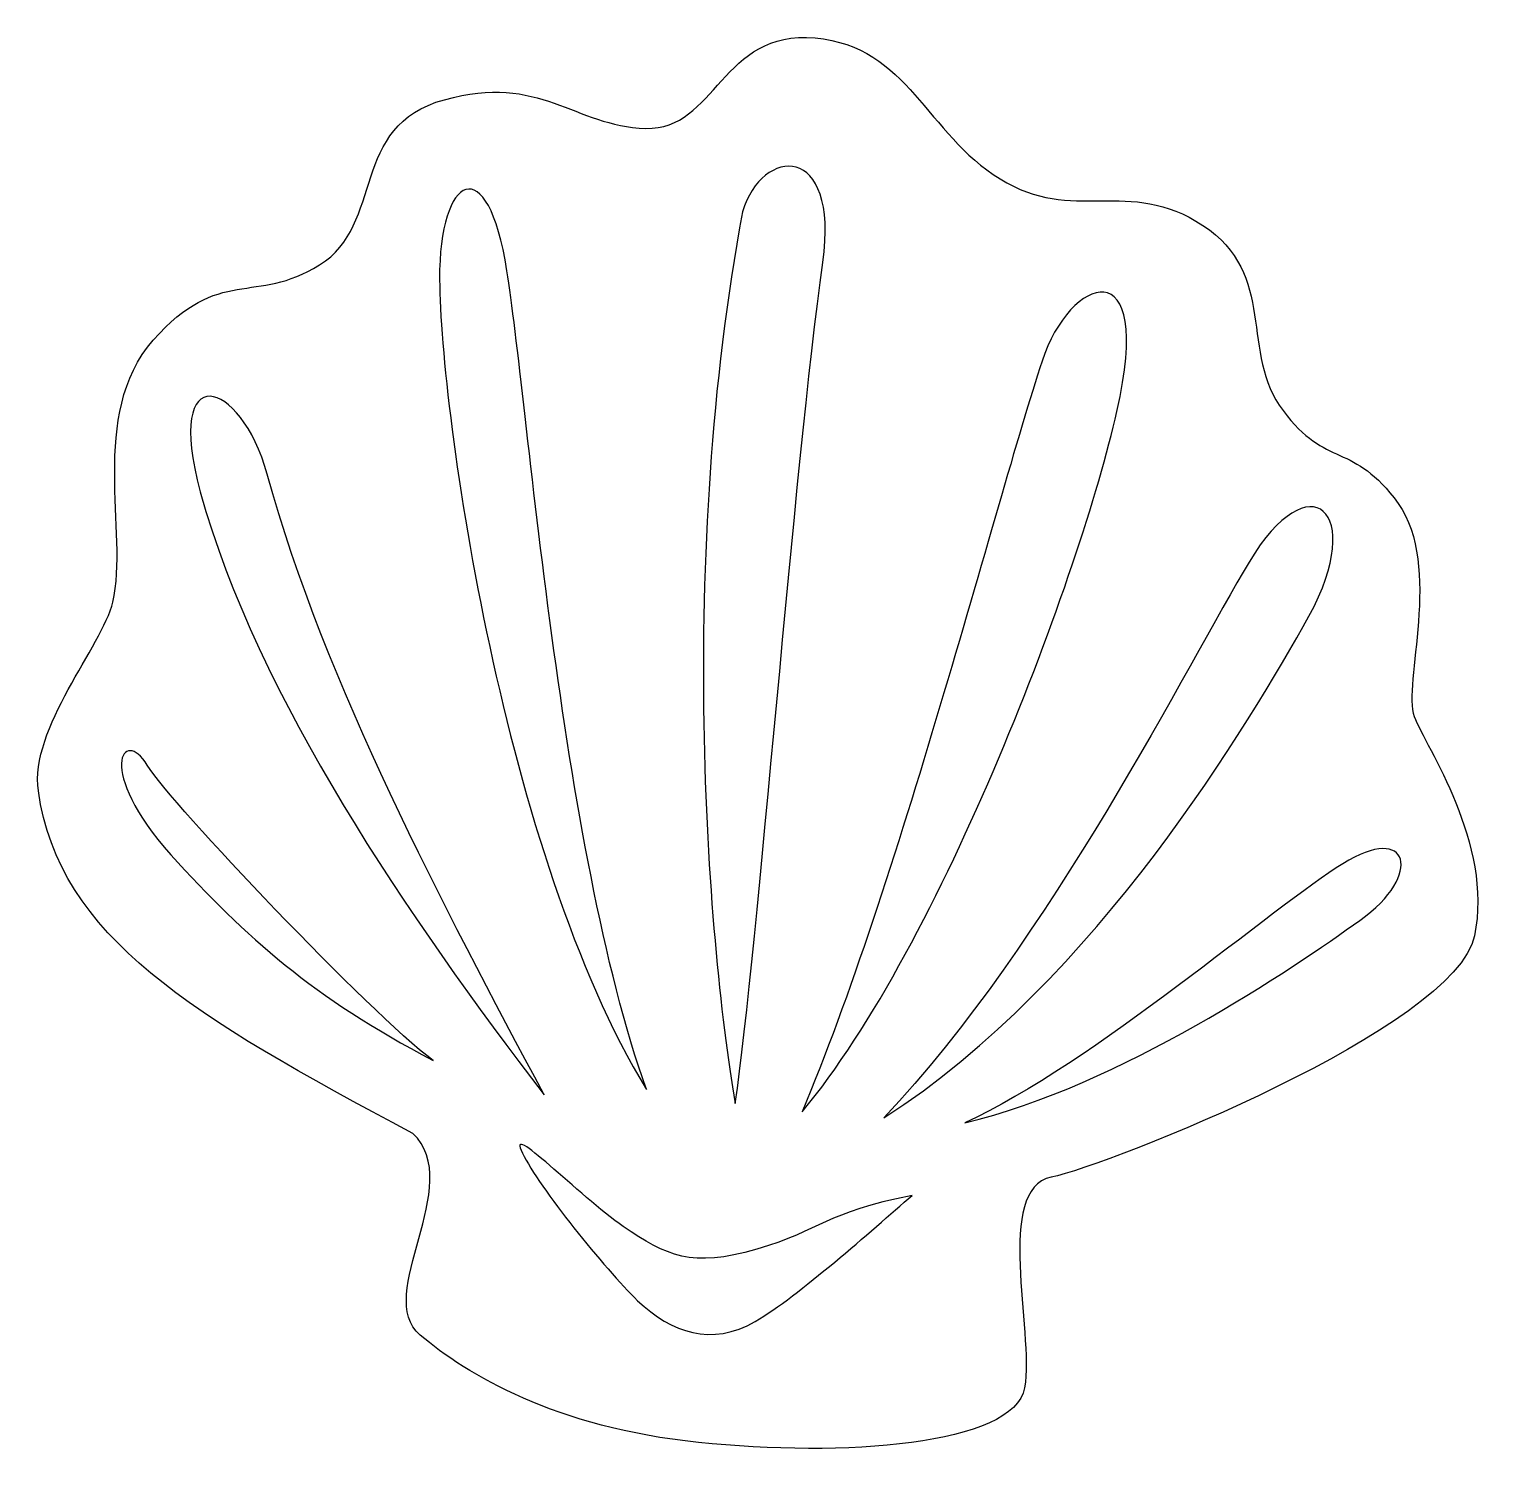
# Model space of a CAD drawing. Extents: x -3 to 594, y -4 to 579.
import ezdxf

# ---------------------------------------------------------------- set-up
doc = ezdxf.new("R2010")
doc.units = 0
doc.layers.get('0').update_dxf_attribs({"linetype": 'CONTINUOUS'})

msp = doc.modelspace()

# ---------------------------------------------------------------- linework, layer by layer
at = {"color": 7}
for p, q in [((287.77999, 504.847713), (287.77999, 504.847713)), ((161.44493, 158.364313), (161.44493, 158.364313)), ((206.765883, 144.360733), (206.765883, 144.360733)), ((248.535127, 146.536593), (248.535127, 146.536593)), ((312.085625, 137.384101), (312.085625, 137.384101)), ((345.55351, 134.940248), (345.55351, 134.940248)), ((378.501926, 132.878178), (378.501926, 132.878178)), ((153.17385, 128.622131), (153.17385, 128.622131)), ((357.065844, 103.312014), (357.065844, 103.312014))]:
    msp.add_line(p, q, dxfattribs=at)
for points in [[(248.243648, 538.871696), (276.927578, 537.980813), (279.226509, 579.31739), (317.400642, 575.785893)], [(317.400642, 575.785893), (355.572946, 572.255711), (362.752647, 536.655126), (392.931979, 518.313477)], [(166.157197, 550.587416), (205.12133, 561.611687), (219.120647, 539.702086), (248.243648, 538.871696)], [(115.132174, 483.132293), (141.881541, 499.602598), (127.117159, 540.017462), (166.157197, 550.587416)], [(320.610036, 484.142377), (327.456552, 533.677319), (295.690597, 531.273542), (287.77999, 504.847713)], [(191.622861, 480.738874), (183.906417, 530.68312), (163.842143, 520.420611), (164.120364, 477.170201)], [(392.931979, 518.313477), (422.737907, 499.450501), (445.287591, 519.431386), (475.763484, 499.276164)], [(287.77999, 504.847713), (261.490414, 363.703734), (272.942177, 210.574143), (284.800334, 140.83249)], [(475.763484, 499.276164), (506.157723, 479.580778), (490.685365, 446.79734), (508.511897, 423.645048)], [(440.635814, 423.251442), (456.212552, 491.424779), (421.220928, 478.259425), (410.090535, 443.850741)], [(47.221114, 452.474767), (74.392052, 482.97871), (88.825826, 466.727972), (115.132174, 483.132293)], [(248.535127, 146.536593), (213.327811, 245.510622), (199.85068, 430.422827), (191.622861, 480.738874)], [(284.800334, 140.83249), (294.057263, 203.319646), (308.87833, 400.771021), (320.610036, 484.142377)], [(164.120364, 477.170201), (164.486469, 422.311176), (190.23892, 242.663673), (248.535127, 146.536593)], [(30.73699, 345.516354), (37.394039, 374.067609), (20.564382, 421.581721), (47.221114, 452.474767)], [(93.769873, 397.709697), (82.835852, 436.882385), (51.49708, 445.722484), (66.424028, 390.447349)], [(410.090535, 443.850741), (391.043954, 385.815685), (350.653145, 228.401132), (312.085625, 137.384101)], [(312.085625, 137.384101), (369.287494, 205.84928), (425.937702, 358.010845), (440.635814, 423.251442)], [(508.511897, 423.645048), (525.970773, 399.965908), (537.280249, 411.12722), (555.480049, 385.712015)], [(519.066591, 339.722317), (542.763934, 383.162682), (519.134852, 403.035714), (494.623825, 361.786244)], [(206.765883, 144.360733), (166.217065, 220.584832), (117.341024, 311.734279), (93.769873, 397.709697)], [(66.424028, 390.447349), (89.695472, 306.28499), (152.030868, 215.934655), (206.765883, 144.360733)], [(555.480049, 385.712015), (573.67433, 360.291062), (557.199273, 311.51689), (561.99309, 298.802815)], [(494.623825, 361.786244), (470.038751, 320.99947), (413.851052, 207.548618), (345.55351, 134.940248)], [(0.318685, 268.394808), (-3.390916, 293.85554), (26.422174, 327.588674), (30.73699, 345.516354)], [(345.55351, 134.940248), (432.847355, 191.108885), (494.854499, 296.664508), (519.066591, 339.722317)], [(44.799484, 278.92584), (34.921205, 295.000969), (23.400044, 276.828343), (54.405615, 242.333151)], [(561.99309, 298.802815), (566.715175, 286.537278), (594.490145, 246.861062), (586.599866, 209.269379)], [(161.44493, 158.364313), (135.605899, 177.875968), (54.674618, 262.850196), (44.799484, 278.92584)], [(153.17385, 128.622131), (63.388713, 176.307379), (8.708027, 208.785144), (0.318685, 268.394808)], [(539.819221, 215.57792), (566.193262, 234.323722), (559.990976, 255.651092), (532.875783, 238.652623)], [(54.405615, 242.333151), (85.339454, 208.286497), (112.358344, 184.315029), (161.44493, 158.364313)], [(532.875783, 238.652623), (505.688057, 222.097717), (430.759081, 156.789914), (378.501926, 132.878178)], [(378.501926, 132.878178), (441.730423, 147.876684), (513.074921, 196.311305), (539.819221, 215.57792)], [(586.599866, 209.269379), (579.146056, 171.744225), (437.061821, 115.461337), (413.827757, 110.726967)], [(239.121199, 90.540194), (221.233568, 102.9752), (190.674025, 134.752649), (197.972778, 120.58612)], [(156.217773, 46.266742), (136.862449, 62.176194), (175.118714, 107.997274), (153.17385, 128.622131)], [(197.972778, 120.58612), (204.83057, 106.341024), (231.496262, 73.468188), (244.970545, 60.309884)], [(413.827757, 110.726967), (390.595554, 106.000976), (406.850392, 48.145843), (402.980924, 24.709628)], [(293.00449, 51.87749), (310.788658, 62.227418), (340.391091, 88.942947), (357.065844, 103.312014)], [(357.065844, 103.312014), (321.114123, 96.037749), (320.387915, 89.397723), (293.629836, 81.296417)], [(293.629836, 81.296417), (266.792993, 73.657034), (256.933696, 78.554785), (239.121199, 90.540194)], [(244.970545, 60.309884), (258.888133, 47.225685), (275.220035, 41.51944), (293.00449, 51.87749)], [(269.827599, 2.469299), (211.79283, 8.339334), (175.142345, 30.275549), (156.217773, 46.266742)], [(402.980924, 24.709628), (398.673383, 1.196934), (328.373201, -3.779087), (269.827599, 2.469299)]]:
    msp.add_open_spline(points, degree=3, dxfattribs=at)

doc.saveas('drawing.dxf')
